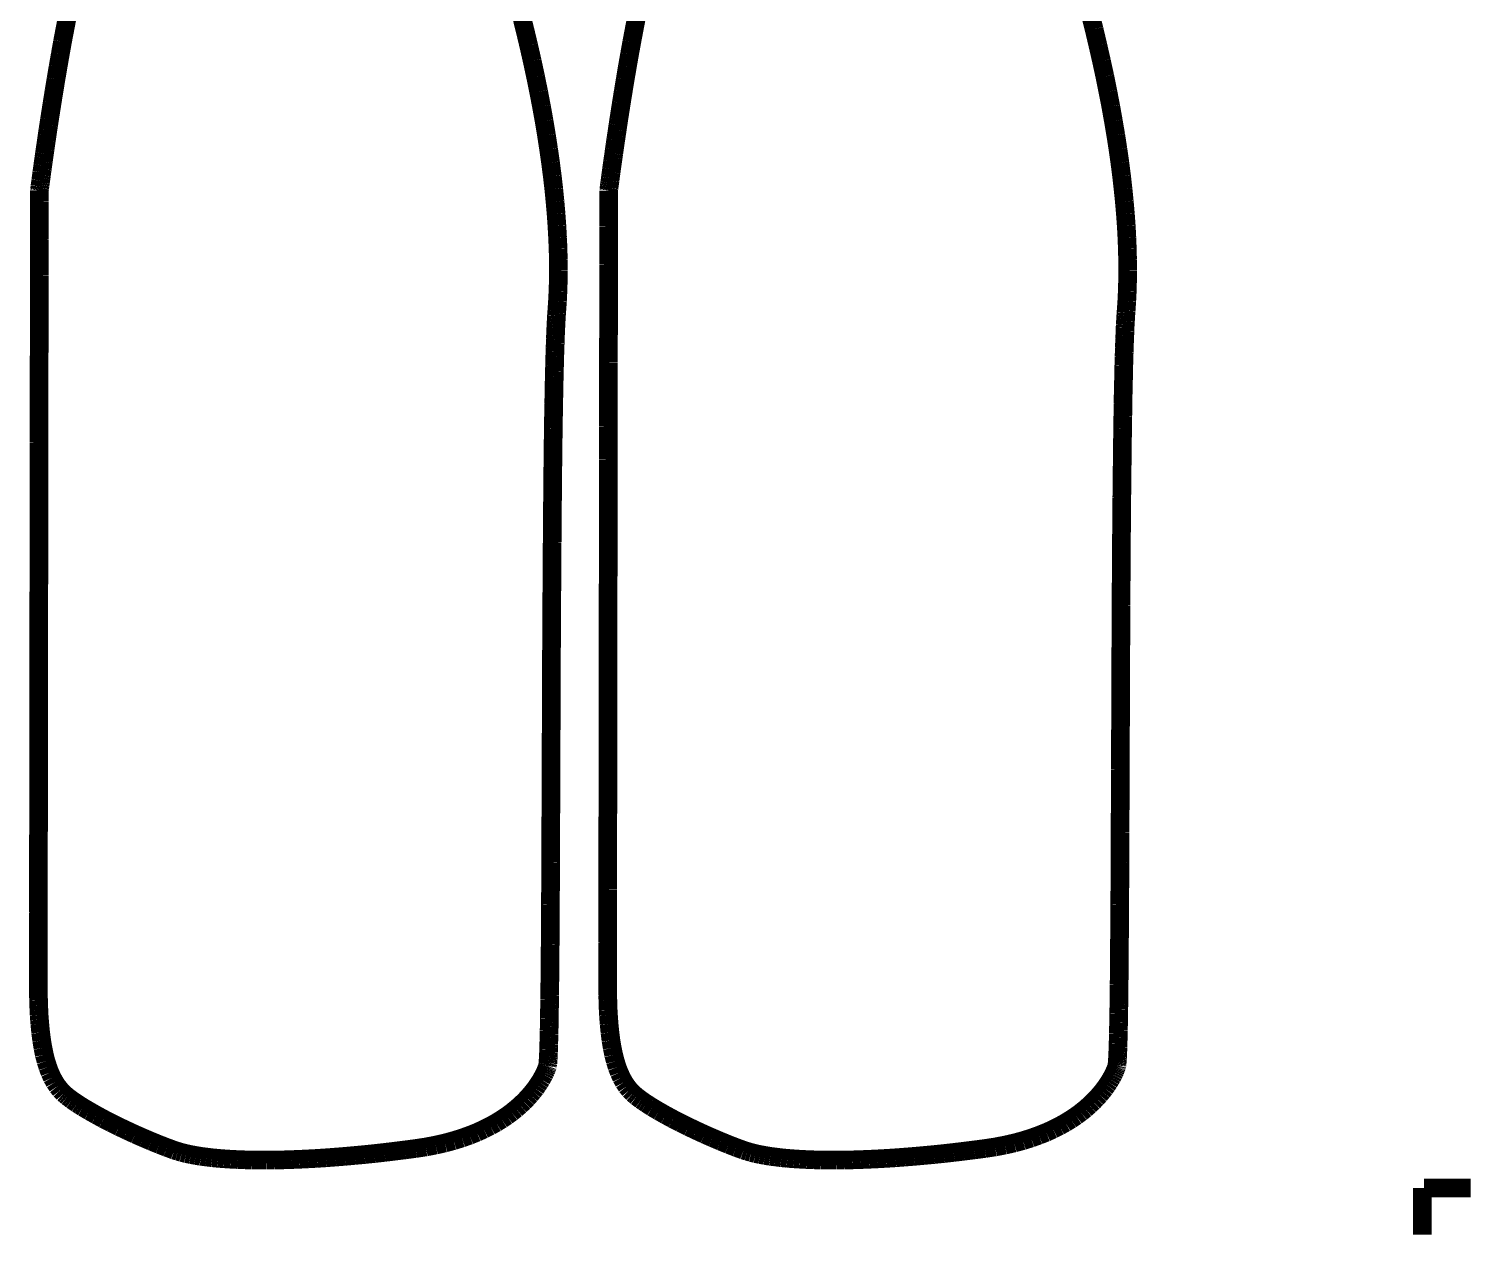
# Model space of a CAD drawing. Extents: x 0 to 49.7, y 1.1 to 69.1.
# Drawn here: x 22.59 to 49.65, y 1.08 to 23.75 of the extents above; entities that cross this region are included whole.
import ezdxf

# ---------------------------------------------------------------- set-up
doc = ezdxf.new("R2010")
doc.units = 0
doc.layers.get('0').update_dxf_attribs({"linetype": 'CONTINUOUS'})

msp = doc.modelspace()

# ---------------------------------------------------------------- linework, layer by layer
at = {"color": 24, "const_width": 0.348}
for points in [[(23.301, 23.983), (23.21, 23.508)], [(31.833, 23.742), (31.757, 24.048)], [(33.92, 23.983), (33.83, 23.508)], [(42.453, 23.742), (42.376, 24.048)], [(31.905, 23.441), (31.833, 23.742)], [(42.524, 23.441), (42.453, 23.742)], [(23.21, 23.508), (23.168, 23.272)], [(31.972, 23.147), (31.905, 23.441)], [(33.83, 23.508), (33.787, 23.272)], [(42.591, 23.147), (42.524, 23.441)], [(23.168, 23.272), (23.127, 23.038)], [(32.034, 22.858), (31.972, 23.147)], [(33.787, 23.272), (33.746, 23.038)], [(42.654, 22.858), (42.591, 23.147)], [(23.127, 23.038), (23.088, 22.808)], [(32.092, 22.575), (32.034, 22.858)], [(33.746, 23.038), (33.707, 22.808)], [(42.711, 22.575), (42.654, 22.858)], [(23.051, 22.584), (23.016, 22.366)], [(23.088, 22.808), (23.051, 22.584)], [(32.145, 22.298), (32.092, 22.575)], [(33.67, 22.584), (33.635, 22.366)], [(33.707, 22.808), (33.67, 22.584)], [(42.765, 22.298), (42.711, 22.575)], [(23.016, 22.366), (22.983, 22.156)], [(32.194, 22.027), (32.145, 22.298)], [(33.635, 22.366), (33.602, 22.156)], [(42.813, 22.027), (42.765, 22.298)], [(22.967, 22.054), (22.952, 21.955)], [(22.983, 22.156), (22.967, 22.054)], [(32.238, 21.762), (32.194, 22.027)], [(33.586, 22.054), (33.571, 21.955)], [(33.602, 22.156), (33.586, 22.054)], [(42.858, 21.762), (42.813, 22.027)], [(22.923, 21.764), (22.91, 21.673)], [(22.937, 21.858), (22.923, 21.764)], [(22.952, 21.955), (22.937, 21.858)], [(32.278, 21.503), (32.238, 21.762)], [(33.543, 21.764), (33.529, 21.673)], [(33.557, 21.858), (33.543, 21.764)], [(33.571, 21.955), (33.557, 21.858)], [(42.898, 21.503), (42.858, 21.762)], [(22.885, 21.501), (22.873, 21.42)], [(22.897, 21.585), (22.885, 21.501)], [(22.91, 21.673), (22.897, 21.585)], [(32.314, 21.249), (32.278, 21.503)], [(33.504, 21.501), (33.493, 21.42)], [(33.516, 21.585), (33.504, 21.501)], [(33.529, 21.673), (33.516, 21.585)], [(42.934, 21.249), (42.898, 21.503)], [(22.852, 21.269), (22.842, 21.199)], [(22.862, 21.343), (22.852, 21.269)], [(22.873, 21.42), (22.862, 21.343)], [(32.346, 21.002), (32.314, 21.249)], [(33.471, 21.269), (33.461, 21.199)], [(33.482, 21.343), (33.471, 21.269)], [(33.493, 21.42), (33.482, 21.343)], [(42.966, 21.002), (42.934, 21.249)], [(22.81, 20.964), (22.803, 20.916)], [(22.817, 21.016), (22.81, 20.964)], [(22.824, 21.073), (22.817, 21.016)], [(22.833, 21.134), (22.824, 21.073)], [(22.842, 21.199), (22.833, 21.134)], [(32.374, 20.76), (32.346, 21.002)], [(33.429, 20.964), (33.423, 20.916)], [(33.436, 21.016), (33.429, 20.964)], [(33.444, 21.073), (33.436, 21.016)], [(33.452, 21.134), (33.444, 21.073)], [(33.461, 21.199), (33.452, 21.134)], [(42.993, 20.76), (42.966, 21.002)], [(22.78, 20.742), (22.779, 20.733)], [(22.779, 20.733), (22.779, 20.73)], [(22.779, 20.73), (22.779, 20.727)], [(22.779, 20.727), (22.779, 20.72)], [(22.779, 20.72), (22.779, 20.707)], [(22.779, 20.707), (22.779, 20.69)], [(22.779, 20.69), (22.779, 20.668)], [(22.779, 20.668), (22.779, 20.642)], [(22.782, 20.757), (22.78, 20.742)], [(22.785, 20.778), (22.782, 20.757)], [(22.788, 20.805), (22.785, 20.778)], [(22.793, 20.837), (22.788, 20.805)], [(22.798, 20.874), (22.793, 20.837)], [(22.803, 20.916), (22.798, 20.874)], [(32.397, 20.525), (32.374, 20.76)], [(33.398, 20.72), (33.398, 20.707)], [(33.398, 20.707), (33.398, 20.69)], [(33.398, 20.69), (33.398, 20.668)], [(33.398, 20.668), (33.398, 20.642)], [(33.4, 20.742), (33.399, 20.733)], [(33.399, 20.733), (33.398, 20.73)], [(33.398, 20.73), (33.398, 20.727)], [(33.398, 20.727), (33.398, 20.72)], [(33.402, 20.757), (33.4, 20.742)], [(33.405, 20.778), (33.402, 20.757)], [(33.408, 20.805), (33.405, 20.778)], [(33.412, 20.837), (33.408, 20.805)], [(33.417, 20.874), (33.412, 20.837)], [(33.423, 20.916), (33.417, 20.874)], [(43.017, 20.525), (42.993, 20.76)], [(22.778, 20.443), (22.778, 20.39)], [(22.779, 20.642), (22.779, 20.611)], [(22.779, 20.611), (22.779, 20.575)], [(22.779, 20.575), (22.779, 20.535)], [(22.779, 20.535), (22.778, 20.491)], [(22.778, 20.491), (22.778, 20.443)], [(32.417, 20.295), (32.397, 20.525)], [(33.398, 20.642), (33.398, 20.611)], [(33.398, 20.611), (33.398, 20.575)], [(33.398, 20.575), (33.398, 20.535)], [(33.398, 20.535), (33.398, 20.491)], [(33.398, 20.491), (33.398, 20.443)], [(33.398, 20.443), (33.398, 20.39)], [(43.037, 20.295), (43.017, 20.525)], [(22.778, 20.39), (22.778, 20.333)], [(22.778, 20.333), (22.778, 20.272)], [(22.778, 20.272), (22.778, 20.207)], [(22.778, 20.207), (22.778, 20.138)], [(22.778, 20.138), (22.778, 20.066)], [(32.433, 20.071), (32.417, 20.295)], [(33.398, 20.39), (33.398, 20.333)], [(33.398, 20.333), (33.398, 20.272)], [(33.398, 20.272), (33.398, 20.207)], [(33.398, 20.207), (33.398, 20.138)], [(33.398, 20.138), (33.397, 20.066)], [(43.053, 20.071), (43.037, 20.295)], [(22.778, 20.066), (22.778, 19.99)], [(22.778, 19.99), (22.778, 19.91)], [(22.778, 19.91), (22.778, 19.826)], [(32.445, 19.853), (32.433, 20.071)], [(33.397, 20.066), (33.397, 19.99)], [(33.397, 19.99), (33.397, 19.91)], [(33.397, 19.91), (33.397, 19.826)], [(43.065, 19.853), (43.053, 20.071)], [(22.777, 19.739), (22.777, 19.648)], [(22.777, 19.648), (22.777, 19.555)], [(22.778, 19.826), (22.777, 19.739)], [(32.454, 19.641), (32.445, 19.853)], [(32.459, 19.435), (32.454, 19.641)], [(33.397, 19.826), (33.397, 19.739)], [(33.397, 19.739), (33.397, 19.648)], [(33.397, 19.648), (33.397, 19.555)], [(43.073, 19.641), (43.065, 19.853)], [(43.078, 19.435), (43.073, 19.641)], [(22.777, 19.555), (22.777, 19.457)], [(22.777, 19.457), (22.777, 19.357)], [(22.777, 19.357), (22.777, 19.254)], [(32.46, 19.234), (32.459, 19.435)], [(33.396, 19.357), (33.396, 19.254)], [(33.397, 19.555), (33.397, 19.457)], [(33.397, 19.457), (33.396, 19.357)], [(43.08, 19.234), (43.078, 19.435)], [(22.777, 19.254), (22.777, 19.147)], [(22.777, 19.147), (22.776, 19.037)], [(32.458, 19.04), (32.46, 19.234)], [(33.396, 19.254), (33.396, 19.147)], [(33.396, 19.147), (33.396, 19.037)], [(43.077, 19.04), (43.08, 19.234)], [(22.776, 19.037), (22.776, 18.925)], [(22.776, 18.925), (22.776, 18.81)], [(22.776, 18.81), (22.776, 18.692)], [(32.443, 18.669), (32.452, 18.851)], [(32.452, 18.851), (32.458, 19.04)], [(33.396, 19.037), (33.396, 18.925)], [(33.396, 18.925), (33.396, 18.81)], [(33.396, 18.81), (33.396, 18.692)], [(43.063, 18.669), (43.072, 18.851)], [(43.072, 18.851), (43.077, 19.04)], [(22.776, 18.692), (22.776, 18.571)], [(22.776, 18.571), (22.776, 18.447)], [(32.431, 18.492), (32.443, 18.669)], [(33.396, 18.692), (33.395, 18.571)], [(33.395, 18.571), (33.395, 18.447)], [(43.051, 18.492), (43.063, 18.669)], [(22.775, 18.322), (22.775, 18.062)], [(22.776, 18.447), (22.775, 18.322)], [(32.415, 18.229), (32.418, 18.289)], [(32.418, 18.289), (32.421, 18.345)], [(32.421, 18.345), (32.424, 18.398)], [(32.424, 18.398), (32.428, 18.447)], [(32.428, 18.447), (32.431, 18.492)], [(33.395, 18.447), (33.395, 18.322)], [(33.395, 18.322), (33.395, 18.062)], [(43.034, 18.229), (43.038, 18.289)], [(43.038, 18.289), (43.041, 18.345)], [(43.041, 18.345), (43.044, 18.398)], [(43.044, 18.398), (43.047, 18.447)], [(43.047, 18.447), (43.051, 18.492)], [(22.775, 18.062), (22.775, 17.794)], [(32.403, 17.958), (32.406, 18.031)], [(32.406, 18.031), (32.409, 18.1)], [(32.409, 18.1), (32.412, 18.167)], [(32.412, 18.167), (32.415, 18.229)], [(33.395, 18.062), (33.394, 17.794)], [(43.023, 17.958), (43.026, 18.031)], [(43.026, 18.031), (43.029, 18.1)], [(43.029, 18.1), (43.031, 18.167)], [(43.031, 18.167), (43.034, 18.229)], [(22.775, 17.794), (22.774, 17.517)], [(32.393, 17.636), (32.395, 17.721)], [(32.395, 17.721), (32.398, 17.803)], [(32.398, 17.803), (32.401, 17.882)], [(32.401, 17.882), (32.403, 17.958)], [(33.394, 17.794), (33.394, 17.517)], [(43.012, 17.636), (43.015, 17.721)], [(43.015, 17.721), (43.017, 17.803)], [(43.017, 17.803), (43.02, 17.882)], [(43.02, 17.882), (43.023, 17.958)], [(22.774, 17.517), (22.774, 17.232)], [(32.386, 17.364), (32.388, 17.458)], [(32.388, 17.458), (32.39, 17.548)], [(32.39, 17.548), (32.393, 17.636)], [(33.394, 17.517), (33.393, 17.232)], [(43.005, 17.364), (43.007, 17.458)], [(43.007, 17.458), (43.01, 17.548)], [(43.01, 17.548), (43.012, 17.636)], [(22.774, 17.232), (22.773, 16.94)], [(32.377, 16.964), (32.381, 17.169)], [(32.381, 17.169), (32.383, 17.268)], [(32.383, 17.268), (32.386, 17.364)], [(33.393, 17.232), (33.393, 16.94)], [(42.996, 16.964), (43.001, 17.169)], [(43.001, 17.169), (43.003, 17.268)], [(43.003, 17.268), (43.005, 17.364)], [(22.773, 16.94), (22.773, 16.64)], [(32.373, 16.749), (32.377, 16.964)], [(33.393, 16.94), (33.393, 16.64)], [(42.992, 16.749), (42.996, 16.964)], [(22.773, 16.64), (22.773, 16.335)], [(32.369, 16.524), (32.373, 16.749)], [(33.393, 16.64), (33.392, 16.335)], [(42.989, 16.524), (42.992, 16.749)], [(32.365, 16.291), (32.369, 16.524)], [(42.985, 16.291), (42.989, 16.524)], [(22.773, 16.335), (22.772, 16.024)], [(32.362, 16.049), (32.365, 16.291)], [(33.392, 16.335), (33.392, 16.024)], [(42.982, 16.049), (42.985, 16.291)], [(22.772, 16.024), (22.772, 15.707)], [(32.356, 15.543), (32.359, 15.8)], [(32.359, 15.8), (32.362, 16.049)], [(33.392, 16.024), (33.391, 15.707)], [(42.976, 15.543), (42.979, 15.8)], [(42.979, 15.8), (42.982, 16.049)], [(22.772, 15.707), (22.771, 15.387)], [(32.353, 15.279), (32.356, 15.543)], [(33.391, 15.707), (33.391, 15.387)], [(42.973, 15.279), (42.976, 15.543)], [(22.771, 15.387), (22.771, 15.062)], [(32.351, 15.009), (32.353, 15.279)], [(33.391, 15.387), (33.39, 15.062)], [(42.97, 15.009), (42.973, 15.279)], [(22.771, 15.062), (22.77, 14.735)], [(32.348, 14.734), (32.351, 15.009)], [(33.39, 15.062), (33.39, 14.735)], [(42.968, 14.734), (42.97, 15.009)], [(22.77, 14.735), (22.77, 14.405)], [(32.346, 14.452), (32.348, 14.734)], [(33.39, 14.735), (33.39, 14.405)], [(42.965, 14.452), (42.968, 14.734)], [(32.344, 14.166), (32.346, 14.452)], [(42.963, 14.166), (42.965, 14.452)], [(22.77, 14.405), (22.769, 13.739)], [(33.39, 14.405), (33.389, 13.739)], [(32.341, 13.876), (32.344, 14.166)], [(42.961, 13.876), (42.963, 14.166)], [(22.769, 13.739), (22.768, 13.07)], [(32.34, 13.582), (32.341, 13.876)], [(33.389, 13.739), (33.388, 13.07)], [(42.959, 13.582), (42.961, 13.876)], [(32.338, 13.284), (32.34, 13.582)], [(42.957, 13.284), (42.959, 13.582)], [(32.336, 12.984), (32.338, 13.284)], [(42.956, 12.984), (42.957, 13.284)], [(22.768, 13.07), (22.767, 12.402)], [(32.334, 12.681), (32.336, 12.984)], [(33.388, 13.07), (33.387, 12.402)], [(42.954, 12.681), (42.956, 12.984)], [(32.331, 12.071), (32.334, 12.681)], [(42.951, 12.071), (42.954, 12.681)], [(22.767, 12.402), (22.767, 12.07)], [(33.387, 12.402), (33.386, 12.07)], [(22.767, 12.07), (22.766, 11.741)], [(32.329, 11.457), (32.331, 12.071)], [(33.386, 12.07), (33.386, 11.741)], [(42.948, 11.457), (42.951, 12.071)], [(22.766, 11.741), (22.766, 11.414)], [(33.386, 11.741), (33.385, 11.414)], [(22.766, 11.414), (22.765, 11.091)], [(32.326, 10.844), (32.329, 11.457)], [(33.385, 11.414), (33.385, 11.091)], [(42.946, 10.844), (42.948, 11.457)], [(22.765, 11.091), (22.765, 10.772)], [(33.385, 11.091), (33.385, 10.772)], [(22.765, 10.772), (22.765, 10.457)], [(32.324, 10.236), (32.326, 10.844)], [(33.385, 10.772), (33.384, 10.457)], [(42.944, 10.236), (42.946, 10.844)], [(22.765, 10.457), (22.764, 10.148)], [(33.384, 10.457), (33.384, 10.148)], [(22.764, 10.148), (22.764, 9.844)], [(32.323, 9.935), (32.324, 10.236)], [(33.384, 10.148), (33.383, 9.844)], [(42.942, 9.935), (42.944, 10.236)], [(22.764, 9.844), (22.763, 9.547)], [(32.322, 9.636), (32.323, 9.935)], [(33.383, 9.844), (33.383, 9.547)], [(42.941, 9.636), (42.942, 9.935)], [(32.32, 9.341), (32.322, 9.636)], [(42.94, 9.341), (42.941, 9.636)], [(22.763, 9.547), (22.763, 9.257)], [(32.319, 9.049), (32.32, 9.341)], [(33.383, 9.547), (33.383, 9.257)], [(42.939, 9.049), (42.94, 9.341)], [(22.763, 9.257), (22.763, 8.974)], [(32.318, 8.761), (32.319, 9.049)], [(33.383, 9.257), (33.382, 8.974)], [(42.938, 8.761), (42.939, 9.049)], [(22.763, 8.974), (22.762, 8.7)], [(32.317, 8.478), (32.318, 8.761)], [(33.382, 8.974), (33.382, 8.7)], [(42.936, 8.478), (42.938, 8.761)], [(22.762, 8.7), (22.762, 8.434)], [(33.382, 8.7), (33.381, 8.434)], [(22.762, 8.434), (22.762, 8.178)], [(32.316, 8.201), (32.317, 8.478)], [(33.381, 8.434), (33.381, 8.178)], [(42.935, 8.201), (42.936, 8.478)], [(22.761, 8.054), (22.761, 7.932)], [(22.762, 8.178), (22.761, 8.054)], [(32.314, 7.929), (32.316, 8.201)], [(33.381, 8.178), (33.381, 8.054)], [(33.381, 8.054), (33.381, 7.932)], [(42.934, 7.929), (42.935, 8.201)], [(22.761, 7.932), (22.761, 7.813)], [(22.761, 7.813), (22.761, 7.697)], [(22.761, 7.697), (22.761, 7.583)], [(32.313, 7.663), (32.314, 7.929)], [(33.381, 7.932), (33.381, 7.813)], [(33.381, 7.813), (33.381, 7.697)], [(33.381, 7.697), (33.38, 7.583)], [(42.933, 7.663), (42.934, 7.929)], [(22.761, 7.583), (22.761, 7.472)], [(22.761, 7.472), (22.761, 7.365)], [(32.311, 7.404), (32.313, 7.663)], [(33.38, 7.583), (33.38, 7.472)], [(33.38, 7.472), (33.38, 7.365)], [(42.931, 7.404), (42.933, 7.663)], [(22.76, 7.26), (22.76, 7.158)], [(22.76, 7.158), (22.76, 7.06)], [(22.761, 7.365), (22.76, 7.26)], [(32.308, 6.907), (32.31, 7.152)], [(32.31, 7.152), (32.311, 7.404)], [(33.38, 7.365), (33.38, 7.26)], [(33.38, 7.26), (33.38, 7.158)], [(33.38, 7.158), (33.38, 7.06)], [(42.928, 6.907), (42.93, 7.152)], [(42.93, 7.152), (42.931, 7.404)], [(22.76, 7.06), (22.76, 6.965)], [(22.76, 6.965), (22.76, 6.873)], [(22.76, 6.873), (22.76, 6.785)], [(32.307, 6.671), (32.308, 6.907)], [(33.38, 7.06), (33.38, 6.965)], [(33.38, 6.965), (33.38, 6.873)], [(33.38, 6.873), (33.38, 6.785)], [(42.926, 6.671), (42.928, 6.907)], [(22.76, 6.785), (22.76, 6.7)], [(22.76, 6.7), (22.76, 6.619)], [(22.76, 6.619), (22.76, 6.541)], [(32.305, 6.443), (32.307, 6.671)], [(33.379, 6.7), (33.379, 6.619)], [(33.379, 6.619), (33.379, 6.541)], [(33.38, 6.785), (33.379, 6.7)], [(42.924, 6.443), (42.926, 6.671)], [(22.76, 6.541), (22.76, 6.467)], [(22.76, 6.467), (22.76, 6.397)], [(22.76, 6.397), (22.759, 6.33)], [(22.759, 6.33), (22.759, 6.268)], [(32.303, 6.225), (32.305, 6.443)], [(33.379, 6.541), (33.379, 6.467)], [(33.379, 6.467), (33.379, 6.397)], [(33.379, 6.397), (33.379, 6.33)], [(33.379, 6.33), (33.379, 6.268)], [(42.923, 6.225), (42.924, 6.443)], [(22.759, 6.268), (22.759, 6.21)], [(22.759, 6.21), (22.759, 6.155)], [(22.759, 6.155), (22.759, 6.105)], [(22.759, 6.105), (22.759, 6.059)], [(22.759, 6.059), (22.759, 6.018)], [(32.301, 6.016), (32.303, 6.225)], [(33.379, 6.268), (33.379, 6.21)], [(33.379, 6.21), (33.379, 6.155)], [(33.379, 6.155), (33.379, 6.105)], [(33.379, 6.105), (33.379, 6.059)], [(33.379, 6.059), (33.379, 6.018)], [(42.921, 6.016), (42.923, 6.225)], [(22.759, 6.018), (22.759, 5.981)], [(22.759, 5.981), (22.759, 5.948)], [(22.759, 5.948), (22.759, 5.92)], [(22.759, 5.92), (22.76, 5.818)], [(22.76, 5.818), (22.761, 5.718)], [(32.298, 5.722), (32.299, 5.818)], [(32.299, 5.818), (32.3, 5.916)], [(32.3, 5.916), (32.301, 6.016)], [(33.379, 6.018), (33.379, 5.981)], [(33.379, 5.981), (33.379, 5.948)], [(33.379, 5.948), (33.379, 5.92)], [(33.379, 5.92), (33.379, 5.818)], [(33.379, 5.818), (33.38, 5.718)], [(42.917, 5.722), (42.918, 5.818)], [(42.918, 5.818), (42.919, 5.916)], [(42.919, 5.916), (42.921, 6.016)], [(22.761, 5.718), (22.763, 5.622)], [(22.763, 5.622), (22.766, 5.528)], [(22.766, 5.528), (22.77, 5.437)], [(32.294, 5.453), (32.295, 5.54)], [(32.295, 5.54), (32.296, 5.63)], [(32.296, 5.63), (32.298, 5.722)], [(33.38, 5.718), (33.383, 5.622)], [(33.383, 5.622), (33.386, 5.528)], [(33.386, 5.528), (33.389, 5.437)], [(42.914, 5.453), (42.915, 5.54)], [(42.915, 5.54), (42.916, 5.63)], [(42.916, 5.63), (42.917, 5.722)], [(22.77, 5.437), (22.774, 5.349)], [(22.774, 5.349), (22.78, 5.263)], [(22.78, 5.263), (22.787, 5.18)], [(32.29, 5.21), (32.291, 5.288)], [(32.291, 5.288), (32.293, 5.369)], [(32.293, 5.369), (32.294, 5.453)], [(33.389, 5.437), (33.394, 5.349)], [(33.394, 5.349), (33.4, 5.263)], [(33.4, 5.263), (33.406, 5.18)], [(42.91, 5.21), (42.911, 5.288)], [(42.911, 5.288), (42.912, 5.369)], [(42.912, 5.369), (42.914, 5.453)], [(22.787, 5.18), (22.802, 5.022)], [(22.802, 5.022), (22.822, 4.873)], [(32.284, 4.93), (32.286, 4.995)], [(32.286, 4.995), (32.287, 5.063)], [(32.287, 5.063), (32.289, 5.135)], [(32.289, 5.135), (32.29, 5.21)], [(33.406, 5.18), (33.422, 5.022)], [(33.422, 5.022), (33.441, 4.873)], [(42.904, 4.93), (42.905, 4.995)], [(42.905, 4.995), (42.907, 5.063)], [(42.907, 5.063), (42.908, 5.135)], [(42.908, 5.135), (42.91, 5.21)], [(22.822, 4.873), (22.845, 4.735)], [(22.845, 4.735), (22.871, 4.606)], [(32.276, 4.655), (32.277, 4.703)], [(32.277, 4.703), (32.279, 4.754)], [(32.279, 4.754), (32.281, 4.809)], [(32.281, 4.809), (32.282, 4.868)], [(32.282, 4.868), (32.284, 4.93)], [(33.441, 4.873), (33.464, 4.735)], [(33.464, 4.735), (33.491, 4.606)], [(42.895, 4.655), (42.897, 4.703)], [(42.897, 4.703), (42.899, 4.754)], [(42.899, 4.754), (42.9, 4.809)], [(42.9, 4.809), (42.902, 4.868)], [(42.902, 4.868), (42.904, 4.93)], [(22.871, 4.606), (22.902, 4.486)], [(22.902, 4.486), (22.937, 4.376)], [(32.261, 4.426), (32.264, 4.447)], [(32.264, 4.447), (32.266, 4.472)], [(32.266, 4.472), (32.268, 4.501)], [(32.268, 4.501), (32.27, 4.534)], [(32.27, 4.534), (32.272, 4.57)], [(32.272, 4.57), (32.274, 4.611)], [(32.274, 4.611), (32.276, 4.655)], [(33.491, 4.606), (33.522, 4.486)], [(33.522, 4.486), (33.556, 4.376)], [(42.881, 4.426), (42.883, 4.447)], [(42.883, 4.447), (42.885, 4.472)], [(42.885, 4.472), (42.887, 4.501)], [(42.887, 4.501), (42.889, 4.534)], [(42.889, 4.534), (42.891, 4.57)], [(42.891, 4.57), (42.893, 4.611)], [(42.893, 4.611), (42.895, 4.655)], [(22.937, 4.376), (22.975, 4.274)], [(22.975, 4.274), (23.018, 4.181)], [(23.018, 4.181), (23.065, 4.096)], [(32.14, 4.142), (32.166, 4.19)], [(32.166, 4.19), (32.189, 4.233)], [(32.189, 4.233), (32.208, 4.272)], [(32.208, 4.272), (32.223, 4.306)], [(32.223, 4.306), (32.235, 4.335)], [(32.235, 4.335), (32.244, 4.358)], [(32.244, 4.358), (32.25, 4.375)], [(32.25, 4.375), (32.253, 4.385)], [(32.253, 4.385), (32.254, 4.389)], [(32.254, 4.389), (32.257, 4.397)], [(32.257, 4.397), (32.259, 4.41)], [(32.259, 4.41), (32.261, 4.426)], [(33.556, 4.376), (33.595, 4.274)], [(33.595, 4.274), (33.638, 4.181)], [(33.638, 4.181), (33.684, 4.096)], [(42.759, 4.142), (42.786, 4.19)], [(42.786, 4.19), (42.809, 4.233)], [(42.809, 4.233), (42.828, 4.272)], [(42.828, 4.272), (42.843, 4.306)], [(42.843, 4.306), (42.855, 4.335)], [(42.855, 4.335), (42.864, 4.358)], [(42.864, 4.358), (42.87, 4.375)], [(42.87, 4.375), (42.873, 4.385)], [(42.873, 4.385), (42.874, 4.389)], [(42.874, 4.389), (42.876, 4.397)], [(42.876, 4.397), (42.879, 4.41)], [(42.879, 4.41), (42.881, 4.426)], [(23.065, 4.096), (23.116, 4.019)], [(23.116, 4.019), (23.171, 3.95)], [(23.171, 3.95), (23.23, 3.888)], [(23.23, 3.888), (23.263, 3.859)], [(31.934, 3.858), (31.986, 3.92)], [(31.986, 3.92), (32.032, 3.979)], [(32.032, 3.979), (32.072, 4.037)], [(32.072, 4.037), (32.108, 4.091)], [(32.108, 4.091), (32.14, 4.142)], [(33.684, 4.096), (33.735, 4.019)], [(33.735, 4.019), (33.79, 3.95)], [(33.79, 3.95), (33.85, 3.888)], [(33.85, 3.888), (33.883, 3.859)], [(42.554, 3.858), (42.605, 3.92)], [(42.605, 3.92), (42.651, 3.979)], [(42.651, 3.979), (42.692, 4.037)], [(42.692, 4.037), (42.728, 4.091)], [(42.728, 4.091), (42.759, 4.142)], [(23.263, 3.859), (23.3, 3.828)], [(23.3, 3.828), (23.34, 3.797)], [(23.34, 3.797), (23.384, 3.764)], [(23.384, 3.764), (23.432, 3.731)], [(23.432, 3.731), (23.482, 3.697)], [(23.482, 3.697), (23.535, 3.663)], [(23.535, 3.663), (23.592, 3.627)], [(23.592, 3.627), (23.712, 3.556)], [(31.67, 3.599), (31.746, 3.665)], [(31.746, 3.665), (31.815, 3.73)], [(31.815, 3.73), (31.878, 3.795)], [(31.878, 3.795), (31.934, 3.858)], [(33.883, 3.859), (33.919, 3.828)], [(33.919, 3.828), (33.96, 3.797)], [(33.96, 3.797), (34.004, 3.764)], [(34.004, 3.764), (34.051, 3.731)], [(34.051, 3.731), (34.102, 3.697)], [(34.102, 3.697), (34.155, 3.663)], [(34.155, 3.663), (34.211, 3.627)], [(34.211, 3.627), (34.331, 3.556)], [(42.29, 3.599), (42.365, 3.665)], [(42.365, 3.665), (42.434, 3.73)], [(42.434, 3.73), (42.497, 3.795)], [(42.497, 3.795), (42.554, 3.858)], [(23.712, 3.556), (23.841, 3.483)], [(23.841, 3.483), (23.977, 3.409)], [(23.977, 3.409), (24.119, 3.336)], [(31.299, 3.339), (31.403, 3.403)], [(31.403, 3.403), (31.499, 3.467)], [(31.499, 3.467), (31.588, 3.533)], [(31.588, 3.533), (31.67, 3.599)], [(34.331, 3.556), (34.46, 3.483)], [(34.46, 3.483), (34.597, 3.409)], [(34.597, 3.409), (34.739, 3.336)], [(41.919, 3.339), (42.022, 3.403)], [(42.022, 3.403), (42.119, 3.467)], [(42.119, 3.467), (42.208, 3.533)], [(42.208, 3.533), (42.29, 3.599)], [(24.119, 3.336), (24.266, 3.263)], [(24.266, 3.263), (24.416, 3.192)], [(24.416, 3.192), (24.567, 3.122)], [(24.567, 3.122), (24.718, 3.056)], [(30.66, 3.053), (30.805, 3.105)], [(30.805, 3.105), (30.941, 3.159)], [(30.941, 3.159), (31.068, 3.217)], [(31.068, 3.217), (31.188, 3.277)], [(31.188, 3.277), (31.299, 3.339)], [(34.739, 3.336), (34.886, 3.263)], [(34.886, 3.263), (35.036, 3.192)], [(35.036, 3.192), (35.187, 3.122)], [(35.187, 3.122), (35.338, 3.056)], [(41.279, 3.053), (41.424, 3.105)], [(41.424, 3.105), (41.56, 3.159)], [(41.56, 3.159), (41.688, 3.217)], [(41.688, 3.217), (41.807, 3.277)], [(41.807, 3.277), (41.919, 3.339)], [(24.718, 3.056), (24.868, 2.992)], [(24.868, 2.992), (25.015, 2.932)], [(25.015, 2.932), (25.157, 2.877)], [(25.157, 2.877), (25.294, 2.827)], [(25.294, 2.827), (25.363, 2.805)], [(25.363, 2.805), (25.438, 2.783)], [(29.215, 2.785), (29.406, 2.808)], [(29.406, 2.808), (29.6, 2.832)], [(29.6, 2.832), (29.796, 2.858)], [(29.796, 2.858), (29.988, 2.887)], [(29.988, 2.887), (30.171, 2.922)], [(30.171, 2.922), (30.343, 2.961)], [(30.343, 2.961), (30.506, 3.005)], [(30.506, 3.005), (30.66, 3.053)], [(35.338, 3.056), (35.488, 2.992)], [(35.488, 2.992), (35.635, 2.932)], [(35.635, 2.932), (35.777, 2.877)], [(35.777, 2.877), (35.913, 2.827)], [(35.913, 2.827), (35.983, 2.805)], [(35.983, 2.805), (36.058, 2.783)], [(39.835, 2.785), (40.026, 2.808)], [(40.026, 2.808), (40.219, 2.832)], [(40.219, 2.832), (40.416, 2.858)], [(40.416, 2.858), (40.608, 2.887)], [(40.608, 2.887), (40.79, 2.922)], [(40.79, 2.922), (40.963, 2.961)], [(40.963, 2.961), (41.126, 3.005)], [(41.126, 3.005), (41.279, 3.053)], [(25.438, 2.783), (25.518, 2.763)], [(25.518, 2.763), (25.604, 2.745)], [(25.604, 2.745), (25.696, 2.728)], [(25.696, 2.728), (25.792, 2.712)], [(25.792, 2.712), (25.894, 2.699)], [(25.894, 2.699), (26, 2.686)], [(26, 2.686), (26.112, 2.675)], [(26.112, 2.675), (26.228, 2.666)], [(26.228, 2.666), (26.349, 2.658)], [(26.349, 2.658), (26.475, 2.652)], [(26.475, 2.652), (26.605, 2.647)], [(26.605, 2.647), (26.739, 2.643)], [(26.739, 2.643), (26.878, 2.642)], [(26.878, 2.642), (27.021, 2.642)], [(27.021, 2.642), (27.168, 2.643)], [(27.168, 2.643), (27.32, 2.646)], [(27.32, 2.646), (27.475, 2.651)], [(27.475, 2.651), (27.633, 2.657)], [(27.633, 2.657), (27.796, 2.665)], [(27.796, 2.665), (27.962, 2.674)], [(27.962, 2.674), (28.131, 2.685)], [(28.131, 2.685), (28.304, 2.698)], [(28.304, 2.698), (28.48, 2.712)], [(28.48, 2.712), (28.66, 2.728)], [(28.66, 2.728), (28.842, 2.745)], [(28.842, 2.745), (29.027, 2.764)], [(29.027, 2.764), (29.215, 2.785)], [(36.058, 2.783), (36.138, 2.763)], [(36.138, 2.763), (36.224, 2.745)], [(36.224, 2.745), (36.315, 2.728)], [(36.315, 2.728), (36.412, 2.712)], [(36.412, 2.712), (36.513, 2.699)], [(36.513, 2.699), (36.62, 2.686)], [(36.62, 2.686), (36.731, 2.675)], [(36.731, 2.675), (36.848, 2.666)], [(36.848, 2.666), (36.969, 2.658)], [(36.969, 2.658), (37.094, 2.652)], [(37.094, 2.652), (37.225, 2.647)], [(37.225, 2.647), (37.359, 2.643)], [(37.359, 2.643), (37.498, 2.642)], [(37.498, 2.642), (37.641, 2.642)], [(37.641, 2.642), (37.788, 2.643)], [(37.788, 2.643), (37.939, 2.646)], [(37.939, 2.646), (38.094, 2.651)], [(38.094, 2.651), (38.253, 2.657)], [(38.253, 2.657), (38.415, 2.665)], [(38.415, 2.665), (38.581, 2.674)], [(38.581, 2.674), (38.751, 2.685)], [(38.751, 2.685), (38.924, 2.698)], [(38.924, 2.698), (39.1, 2.712)], [(39.1, 2.712), (39.279, 2.728)], [(39.279, 2.728), (39.462, 2.745)], [(39.462, 2.745), (39.647, 2.764)], [(39.647, 2.764), (39.835, 2.785)], [(48.577, 1.251), (48.577, 2.12)], [(48.608, 2.12), (49.477, 2.12)]]:
    msp.add_lwpolyline(points, dxfattribs=at)

doc.saveas('drawing.dxf')
